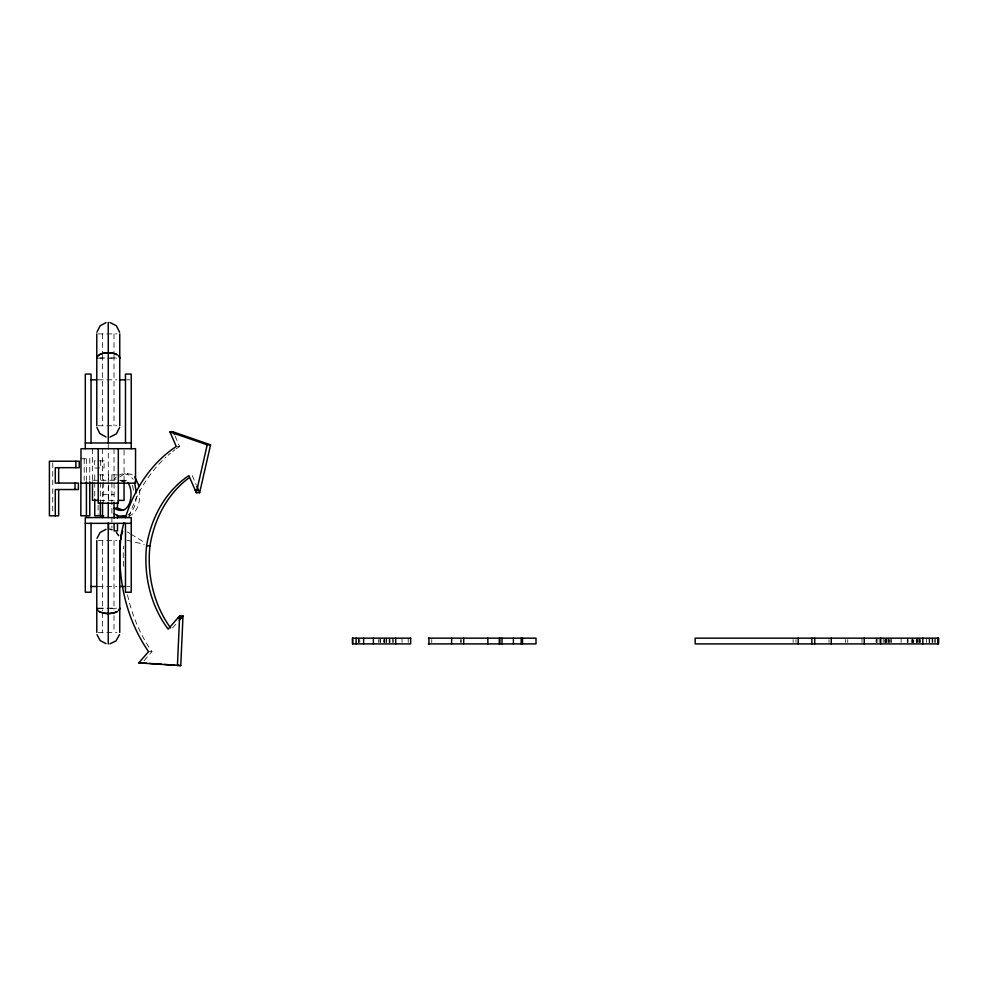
<?xml version="1.0" encoding="UTF-8"?>
<svg xmlns="http://www.w3.org/2000/svg" width="988" height="988" viewBox="0 0 988 988"><rect width="100%" height="100%" fill="white"/><g stroke="black" fill="none" stroke-linecap="round" stroke-linejoin="round"><path stroke-width="0.74" stroke-dasharray="4.94 3.71" d="M136.282 496.68C136.06 503.522 133.874 511.08 127.934 515.094M144.1 660.663L151.93 651.648A147.051 119.276 -90 0 1 127.452 594.714M172.492 628.01L177.383 622.391M116.325 477.031L114.126 479.155L116.374 479.155M119.684 477.031C123.154 473.857 128.551 472.597 132.738 475.117M118.758 475.277L121.413 474.117L127.662 473.721M121.697 481.588L126.291 480.291L129.798 481.255M128.65 516.242C138.95 512.364 140.358 499.323 139.555 489.801M120.598 480.613L126.439 481.255M98.22 333.895L116.88 333.895M99.85 357.965L109.038 357.965M110.57 357.965L116.683 357.965M98.318 358.175L105.975 358.175M107.507 358.175L116.683 358.175M98.22 379.824L116.88 379.824M126.921 379.824L129.798 379.824M98.22 425.754L116.88 425.754M177.383 446.502L179.618 446.502L175.037 435.906M80.831 458.765L89.772 458.765L89.772 480.353M99.504 474.858L103.691 474.858L103.691 480.934M117.486 474.858L108.544 474.858L108.544 483.947M92.477 480.291L118.313 480.291M119.746 480.291L126.291 480.291M102.53 494.642L114.003 494.642M99.652 500.385L115.448 500.385M98.22 540.572L116.88 540.572M98.22 586.501L116.88 586.501M126.921 586.501L129.798 586.501M98.318 608.151L105.975 608.151M107.507 608.151L116.683 608.151M98.318 608.349L109.038 608.349M110.57 608.349L116.683 608.349M98.22 632.419L116.88 632.419M148.571 651.648L151.93 651.648M124.303 473.721L129.379 475.117L133.207 479.291M126.909 540.164L144.199 544.413M127.267 531.865L129.786 533.409M131.046 534.187L144.915 542.721M192.24 475.611L196.242 484.886M132.516 485.318L133.713 491.295M935.34 638.162L935.34 642.472M934.278 639.594L934.278 642.472M932.697 638.162L932.697 642.472M932.079 638.162L932.079 642.472M929.696 639.594L929.696 642.472M929.362 639.594L929.362 642.472M929.103 638.162L929.103 642.472M926.435 638.162L926.435 642.472M920.495 639.594L920.495 642.472M919.717 638.162L919.717 642.472M919.211 638.162L919.211 642.472M918.074 638.162L918.074 642.472M917.148 639.594L917.148 642.472M916.864 638.162L916.79 642.472M916.271 639.594L916.271 642.472M913.789 639.594L913.641 642.472L913.53 639.594M912.653 638.162L912.653 642.472M912.356 639.594L912.356 642.472M911.331 639.594L911.331 642.472M907.997 639.594L907.997 642.472M907.7 638.162L907.7 642.472M907.293 639.594L907.293 642.472M901.093 638.162L901.093 642.472M891.127 639.594L891.127 642.472M890.941 638.162L890.941 642.472M889.484 639.594L889.484 642.472M888.743 639.594L888.743 642.472M888.126 638.162L888.126 642.472M886.804 638.162L886.804 642.472M886.174 639.594L886.174 642.472M885.594 639.594L885.594 642.472M885.297 639.594L885.297 642.472M884.791 639.594L884.791 642.472M883.21 638.162L883.21 642.472M879.184 638.162L879.184 642.472M877.122 638.162L877.122 642.472M876.319 638.162L876.319 642.472M876.134 639.594L876.134 642.472M862.018 638.162L862.018 642.472M847.741 639.594L847.741 642.472M845.518 639.594L845.518 642.472M829.006 639.594L829.006 642.472M795.995 639.594L795.995 642.472M793.129 639.594L793.129 642.472M461.285 639.594L461.285 642.472M460.396 639.594L460.396 642.472M431.744 639.594L431.744 642.472M408.205 638.162L408.205 642.472M402.005 638.162L402.005 642.472M393.681 639.594L393.681 642.472M392.36 638.162L392.36 642.472M390.013 639.594L390.013 642.472M389.544 638.162L389.47 642.472M389.136 639.594L389.136 642.472M386.679 638.162L386.679 642.472M386.024 638.162L386.024 642.472M384.628 638.162L384.628 642.472M383.924 639.594L383.924 642.472M380.553 639.594L380.553 642.472M379.972 638.162L379.972 642.472M378.651 639.594L378.651 642.472M359.805 639.594L359.805 642.472M358.817 638.162L358.817 642.472M358.669 638.162L358.669 642.472M124.056 450.219L124.056 482.144M114.003 333.895L114.003 353.79M114.003 355.322L114.003 425.754M114.003 448.713L114.126 500.891M114.003 540.572L114.003 610.102M114.003 615.586L114.003 632.419M111.903 474.858L111.903 480.921M111.903 482.44L111.903 515.761M111.903 517.28L111.903 527.888M108.544 485.466L108.544 502.126M108.272 444.501L108.272 484.392M108.272 485.923L108.272 501.818M103.691 482.44L103.691 502.163M102.53 333.895L102.53 353.79M102.53 355.322L102.53 425.754M102.53 448.713L102.53 500.768M102.53 540.572L102.53 610.992M102.53 612.523L102.53 632.419M100.714 460.853L100.714 468.003M100.331 474.858L100.331 480.934M100.331 482.44L100.331 502.163M98.096 505.189L98.096 514.291M94.749 474.858L94.749 480.934M94.749 482.44L94.749 497.606M92.477 448.713L92.477 482.144M86.413 458.765L86.413 480.353M84.19 458.765L84.19 480.353M52.759 462.742L52.759 514.291M123.537 566.297A147.051 119.276 -90 0 1 123.512 546.092M129.156 516.465A135.27 109.717 -90 0 1 165.984 457.135M168.17 455.196A135.27 109.717 -90 0 1 170.393 453.319M172.641 451.504A135.27 109.717 -90 0 1 174.938 449.762M176.099 448.923A135.27 109.717 -90 0 1 179.618 446.502M104.073 460.853L94.354 460.853L94.354 468.003L104.073 468.003L104.073 460.853M384.221 642.472L384.221 639.594L384.184 642.472"/><path stroke-width="1.48" d="M177.42 665.591L179.643 615.919L183.002 615.919L180.767 665.591L138.777 662.911L148.571 651.648A147.051 119.276 -90 0 1 120.24 544.66L121.129 535.076M96.787 357.965L97.886 355.853A11.486 5.409 0 0 0 96.787 358.175M119.746 608.349L119.252 609.843M96.91 332.215L100.146 325.781L106.025 322.631M119.622 427.434L116.386 433.868L109.952 437.104M97.009 538.324L100.146 532.446L106.025 529.309M119.523 634.667L115.979 640.928L109.952 643.781M196.279 492.703L207.221 444.835L210.58 444.835L199.638 492.703L196.279 492.703L188.881 475.611A102.258 82.943 90 0 0 146.607 545.833A102.258 82.943 90 0 0 168.158 629.134L179.643 615.919M120.832 537.472L122.648 531.087M119.252 609.843L118.646 610.461A11.486 5.409 0 0 0 119.746 608.151M179.347 620.131L183.002 615.919M125.303 516.242L118.029 515.921L114.126 513.76M91.044 379.824L96.787 379.824M119.746 379.824L125.488 379.824M125.402 517.7A135.27 109.717 -90 0 1 176.272 446.502L169.961 431.941L173.32 431.941L210.58 444.835M85.301 442.97L131.231 442.97M81.004 483.157L135.541 483.157L135.541 448.713L81.004 448.713L80.831 515.81L89.772 515.81L89.772 481.897M195.179 490.172L198.539 490.172M98.22 500.385L92.477 500.385L92.477 482.144M118.313 500.385L124.056 500.385L124.056 482.144M123.636 510.265L117.486 508.153L114.126 508.153C130.144 518.218 134.961 492.148 127.773 482.465M103.691 515.81L94.749 515.81L94.749 499.125M85.301 523.344L131.231 523.344M146.607 545.833L149.966 545.833A102.258 82.943 90 0 1 188.696 478.093M91.044 586.501L96.787 586.501M119.746 586.501L125.488 586.501M177.939 617.883L181.298 617.883M428.372 638.162L536.015 638.162L536.015 643.904L428.372 643.904M138.777 662.911L146.595 663.22M149.571 663.43L161.452 664.245M164.428 664.455L174.827 665.171M177.803 665.381L180.767 665.591M122.845 516.156L125.76 516.613M109.952 322.533L116.386 325.781L119.622 332.215M109.952 529.21L112.138 529.753M106.025 437.005L99.763 433.46L96.91 427.434M106.025 643.682L100.146 640.545L97.009 634.667M120.672 539.46L121.524 532.903A135.27 109.717 -90 0 1 123.957 522.701M169.961 431.941L207.221 444.835M116.386 532.446L118.646 535.657M119.252 356.47L118.646 355.853A11.486 5.409 0 0 1 119.746 358.175M134.813 476.858L138.962 485.824M119.252 356.47L119.746 357.965M173.32 431.941L174.468 434.584M196.822 486.207L199.638 492.703M134.603 482.317L136.332 492.765M96.787 608.349L97.886 610.461A11.486 5.409 0 0 1 96.787 608.151M937.797 638.162L937.797 643.904M922.841 638.162L922.841 643.904M880.753 638.162L880.753 643.904M864.241 638.162L864.241 643.904M831.229 638.162L831.229 643.904M814.73 638.162L814.73 643.904M811.864 638.162L811.864 643.904M798.23 638.162L798.23 643.904M522.529 638.162L522.529 643.904M521.182 638.162L521.182 643.904M513.402 638.162L513.402 643.904M502.028 638.162L502.028 643.904M499.928 638.162L499.928 643.904M499.273 638.162L499.273 643.904M487.85 638.162L487.85 643.904M463.705 638.162L463.705 643.904M451.639 638.162L451.639 643.904M428.916 638.162L428.916 643.904M395.694 638.162L395.694 643.904M373.378 638.162L373.378 643.904M363.621 638.162L363.621 643.904M356.1 638.162L356.1 643.904M352.654 638.162L352.691 643.904M131.231 448.713L131.231 374.082L125.488 374.082L125.488 442.97M125.488 523.344L125.488 592.232L131.231 592.232L131.231 517.601L85.301 517.601L85.301 592.232L91.044 592.232L91.044 523.344M119.746 333.895L119.746 425.754M119.746 540.572L119.746 632.419M118.313 448.713L118.313 503.25L98.22 503.25L98.22 448.713M117.486 502.349L117.486 508.153M117.486 515.193L117.486 518.045M117.486 523.764L117.486 530.914L114.126 530.914L114.126 523.764M114.003 502.299L114.126 518.045M108.544 523.344L108.544 529.395M108.272 322.409L108.272 442.97M108.272 502.299L108.272 517.601M108.272 522.726L108.272 643.904M102.53 502.299L102.53 517.601M100.331 502.163L100.331 515.81M96.787 333.895L96.787 425.754M96.787 540.572L96.787 632.419M91.044 442.97L91.044 374.082L85.301 374.082L85.301 448.713M86.413 481.897L86.413 515.81M75.891 461.223L75.891 467.67M75.026 483.07L75.026 489.529M58.65 467.67L58.65 483.07M58.65 489.529L58.65 515.81L49.4 515.81L49.4 461.223L79.25 461.223L79.25 467.67L55.291 467.67L55.291 483.07L78.385 483.07L78.385 489.529L55.291 489.529L55.291 515.81M170.591 627.911A102.258 82.943 -90 0 1 149.966 545.833M115.547 612.325L114.645 612.646A11.486 5.409 0 0 1 101.888 612.646L101.431 612.498A11.486 5.162 0 0 0 117.486 611.424L117.486 611.374A11.486 5.409 0 0 1 115.547 612.325M101.888 353.667L101.431 353.828A11.486 5.162 0 0 1 117.486 354.89L117.486 354.951A11.486 5.409 0 0 0 115.547 353.988L114.645 353.667A11.486 5.409 0 0 0 101.888 353.667M410.65 638.162L352.481 638.162L352.481 643.904L410.65 643.904L410.65 638.162M938.6 638.162L695.182 638.162L695.182 643.904L938.6 643.904L938.6 638.162M99.047 354.951L99.047 354.89A11.486 5.162 0 0 1 100.986 353.976A11.486 5.409 0 0 0 99.047 354.951M99.047 611.424L99.047 611.374A11.486 5.409 0 0 0 100.986 612.325A11.486 5.162 0 0 1 99.047 611.424"/></g></svg>
